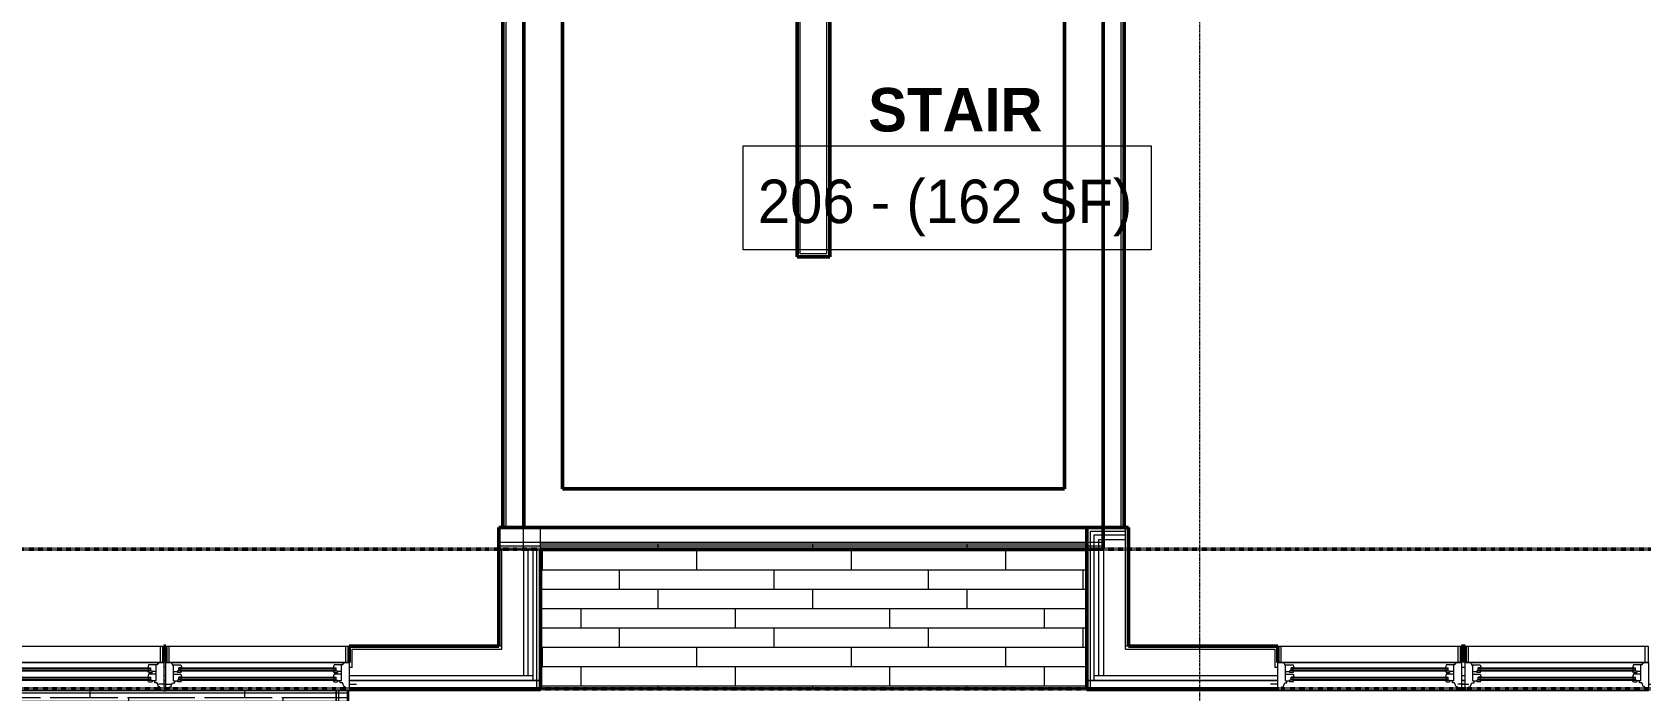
# Model space of a CAD drawing. Header units: inches. Extents: x -4235 to -464, y 9767 to 12359.
# Drawn here: x -2742.2 to -2408.9, y 9979.8 to 10116.1 of the extents above; entities that cross this region are included whole.
import ezdxf

# ---------------------------------------------------------------- set-up
doc = ezdxf.new("R2010")
doc.units = ezdxf.units.IN
doc.header["$MEASUREMENT"] = 0
doc.linetypes.add('Dash 1_16_', pattern=[0.12499999999999999, 0.06249999999999999, -0.06249999999999999])
doc.linetypes.add('Grid Line 1_2_', pattern=[0.8749999999999999, 0.4999999999999999, -0.125, 0.125, -0.125])
for name, color, linetype, lineweight in [('0-1', 7, 'Continuous', 5), ('A-AREA-IDEN', 2, 'Continuous', 9), ('A-CLNG-3', 13, 'Continuous', 9), ('A-CLNG-PATT-1', 253, 'Continuous', 13), ('A-FLOR-3', 192, 'Continuous', 9), ('A-FLOR-PATT-1', 9, 'Continuous', 9), ('A-GLAZ-1', 151, 'Continuous', 9), ('A-GLAZ-2', 151, 'Continuous', 20), ('A-WALL', 113, 'Continuous', 13), ('A-WALL-1', 7, 'Continuous', 50), ('A-WALL-2', 250, 'Continuous', 13), ('A-WALL-3', 10, 'Continuous', 9), ('A-WALL-4', 254, 'Continuous', 9), ('A-WALL-5', 113, 'Continuous', 9), ('A-WALL-6', 113, 'Continuous', 50), ('C-PROP-LINE-1', 91, 'Dash 1_16_', 50), ('I-WALL-1', 7, 'Continuous', 50), ('S-GRID-1', 1, 'Grid Line 1_2_', 9)]:
    doc.layers.add(name, color=color, linetype=linetype, lineweight=lineweight)
doc.styles.add('Century Gothic', font='ufonts.com_century-gothic.ttf', dxfattribs={"height": 8.999999999999991})
doc.styles.add('Century Gothic_B', font='GOTHICB.TTF', dxfattribs={"height": 8.999999999999991})

# ---------------------------------------------------------------- blocks, each defined once
blk = doc.blocks.new('CTR - 1st Phase - Common Walls_rvt-1-BACKGROUND - RCP - 2ND FLOOR')
at = {"layer": 'A-WALL-1'}
for p, q in [((-2644.698736679786, 10013.58939611062), (-2644.698736679745, 10261.58939611048)), ((-2640.323736679745, 10261.58939611048), (-2640.323736679786, 10013.58939611062)), ((-2520.32373667981, 10013.62689611069), (-2520.323736679772, 10261.58939611046)), ((-2515.948736679782, 10194.00458046107), (-2515.94873667981, 10013.62689611069)), ((-2640.323736679786, 10013.58939611062), (-2644.698736679786, 10013.58939611062)), ((-2515.94873667981, 10013.62689611069), (-2520.32373667981, 10013.62689611069))]:
    blk.add_line(p, q, dxfattribs=at)
at = {"layer": 'A-WALL-2'}
for p, q in [((-2644.073736679745, 10261.58939611048), (-2644.073736679786, 10013.58939611062)), ((-2640.573736679745, 10261.58939611048), (-2640.573736679786, 10013.58939611062)), ((-2520.073736679809, 10013.62689611069), (-2520.073736679772, 10261.58939611046)), ((-2516.573736679809, 10013.62689611069), (-2516.573736679772, 10261.58939611046))]:
    blk.add_line(p, q, dxfattribs=at)
at = {"layer": 'A-WALL-3'}
for p, q in [((-2640.323736679745, 10261.58939611048), (-2640.323736679786, 10014.21439611089)), ((-2520.32373667981, 10014.21439611087), (-2520.323736679772, 10261.58939611046)), ((-2640.323736679786, 10014.21439611089), (-2640.323736679786, 10013.58939611062)), ((-2520.32373667981, 10013.62689611069), (-2520.32373667981, 10014.21439611087)), ((-2640.423736679701, 10013.58939611062), (-2640.323736679786, 10013.58939611062))]:
    blk.add_line(p, q, dxfattribs=at)
at = {"layer": 'A-WALL-4'}
blk.add_line((-2520.32373667981, 10013.62689611069), (-2520.223736679698, 10013.62689611069), dxfattribs=at)
blk = doc.blocks.new('CTR - 1st Phase -Stairs _ Elevators_rvt-1-BACKGROUND - RCP - 2ND FLOOR')
at = {"layer": 'A-WALL-1'}
for p, q in [((-2640.323736679491, 10021.58939611074), (-2640.323736679538, 10253.58939611061)), ((-2632.323736679538, 10253.5893961106), (-2632.323736679491, 10021.58939611074)), ((-2528.323736679729, 10021.58939611075), (-2528.323736679764, 10253.5893961106)), ((-2520.323736679764, 10253.58939611059), (-2520.323736679729, 10021.58939611075)), ((-2640.323736679489, 10013.58939611075), (-2640.323736679491, 10021.58939611074)), ((-2632.323736679491, 10021.58939611075), (-2528.323736679729, 10021.58939611075)), ((-2520.323736679673, 10021.58939611075), (-2520.323736679673, 10013.58939611075)), ((-2520.323736679673, 10013.58939611075), (-2640.323736679489, 10013.58939611075))]:
    blk.add_line(p, q, dxfattribs=at)
at = {"layer": 'A-WALL-2'}
for p, q in [((-2583.073736679721, 10070.21439611045), (-2583.073736679718, 10190.58939611045)), ((-2577.573736679721, 10070.21439611045), (-2577.573736679719, 10190.58939611045)), ((-2577.573736679721, 10070.21439611045), (-2583.073736679721, 10070.21439611045))]:
    blk.add_line(p, q, dxfattribs=at)
at = {"layer": 'I-WALL-1'}
for p, q in [((-2583.698736679721, 10069.58939611045), (-2583.698736679719, 10191.21439611045)), ((-2576.948736679719, 10191.21439611045), (-2576.948736679721, 10069.58939611045)), ((-2583.073736679721, 10069.58939611045), (-2583.698736679721, 10069.58939611045)), ((-2577.573736679721, 10069.58939611045), (-2583.073736679721, 10069.58939611045)), ((-2576.948736679721, 10069.58939611045), (-2577.573736679721, 10069.58939611045))]:
    blk.add_line(p, q, dxfattribs=at)
blk = doc.blocks.new('Basic Wall _ EXT - FIBER CEMENT - LARGE - ___-2505169-BACKGROUND - RCP - 2ND FLOOR')
at = {"layer": 'A-WALL-5'}
for p, q in [((-2714.912017929677, 9981.93939611047), (-2714.535455429677, 9981.93939611047)), ((-2714.535455429677, 9981.93939611047), (-2714.912017929677, 9981.93939611047)), ((-2714.535455429677, 9981.908146110469), (-2714.904172877593, 9981.908146110469)), ((-2714.535455429677, 9981.90814611047), (-2714.904172877594, 9981.90814611047)), ((-2676.512017929677, 9981.93939611047), (-2637.673736679702, 9981.93939611047)), ((-2637.673736679702, 9981.93939611047), (-2676.512017929677, 9981.93939611047)), ((-2637.673736679702, 9981.908146110469), (-2676.512017929677, 9981.908146110469)), ((-2637.673736679702, 9981.90814611047), (-2676.512017929677, 9981.90814611047)), ((-2637.673736679702, 9981.93939611047), (-2636.923736679702, 9981.93939611047)), ((-2636.923736679702, 9981.93939611047), (-2637.673736679702, 9981.93939611047)), ((-2636.923736679702, 9981.908146110469), (-2637.658111679702, 9981.908146110469)), ((-2636.923736679702, 9981.90814611047), (-2637.658111679702, 9981.90814611047)), ((-2636.923736679702, 9980.189396110469), (-2636.923736679702, 9981.93939611047)), ((-2636.923736679702, 9981.908146110469), (-2636.923736679702, 9980.189396110469)), ((-2523.723736679698, 9981.93939611047), (-2523.723736679698, 9980.189396110469)), ((-2523.723736679698, 9981.93939611047), (-2522.973736679697, 9981.93939611047)), ((-2522.973736679697, 9981.93939611047), (-2523.723736679698, 9981.93939611047)), ((-2523.723736679698, 9980.189396110469), (-2523.723736679698, 9981.908146110469)), ((-2522.989361679696, 9981.908146110469), (-2523.723736679698, 9981.908146110469)), ((-2522.989361679695, 9981.90814611047), (-2523.723736679698, 9981.90814611047)), ((-2522.973736679697, 9981.93939611047), (-2484.135455429677, 9981.93939611047)), ((-2484.135455429677, 9981.93939611047), (-2522.973736679697, 9981.93939611047)), ((-2484.135455429677, 9981.908146110469), (-2522.973736679697, 9981.908146110469)), ((-2484.135455429677, 9981.90814611047), (-2522.973736679697, 9981.90814611047)), ((-2446.112017929678, 9981.93939611047), (-2445.360455429678, 9981.93939611047)), ((-2445.360455429678, 9981.93939611047), (-2446.112017929678, 9981.93939611047)), ((-2445.376112981762, 9981.908146110469), (-2446.112017929678, 9981.908146110469)), ((-2445.376112981761, 9981.90814611047), (-2446.112017929678, 9981.90814611047)), ((-2714.535455429677, 9979.896541508419), (-2714.912017929677, 9979.896541508419)), ((-2714.535455429677, 9979.896541508419), (-2714.912017929677, 9979.896541508419)), ((-2714.912017929677, 9979.865291508419), (-2714.535455429677, 9979.865291508419)), ((-2714.535455429677, 9979.865291508419), (-2714.912017929677, 9979.865291508419)), ((-2636.923736679702, 9979.896541508419), (-2676.512017929677, 9979.896541508419)), ((-2636.923736679702, 9979.896541508419), (-2676.512017929677, 9979.896541508419)), ((-2676.512017929677, 9979.865291508419), (-2636.923736679702, 9979.865291508419)), ((-2636.923736679702, 9979.865291508419), (-2676.512017929677, 9979.865291508419)), ((-2636.923736679702, 9979.896541508419), (-2636.923736679702, 9980.189396110469)), ((-2636.923736679702, 9980.189396110469), (-2636.923736679702, 9979.896541508419)), ((-2636.923736679702, 9979.86529150842), (-2636.923736679702, 9979.896541508419)), ((-2523.723736679698, 9980.189396110469), (-2523.723736679698, 9979.896541508419)), ((-2523.723736679698, 9979.896541508419), (-2523.723736679698, 9980.189396110469)), ((-2523.723736679698, 9979.896541508419), (-2523.723736679698, 9979.86529150842)), ((-2484.135455429677, 9979.896541508419), (-2523.723736679698, 9979.896541508419)), ((-2484.135455429677, 9979.896541508419), (-2523.723736679698, 9979.896541508419)), ((-2523.723736679698, 9979.865291508419), (-2484.135455429677, 9979.865291508419)), ((-2484.135455429677, 9979.865291508419), (-2523.723736679698, 9979.865291508419)), ((-2445.360455429678, 9979.896541508419), (-2446.112017929678, 9979.896541508419)), ((-2445.360455429678, 9979.896541508419), (-2446.112017929678, 9979.896541508419)), ((-2446.112017929678, 9979.865291508419), (-2445.360455429678, 9979.865291508419)), ((-2445.360455429678, 9979.865291508419), (-2446.112017929678, 9979.865291508419))]:
    blk.add_line(p, q, dxfattribs=at)
blk = doc.blocks.new('Window-Double_Hung-Andersen-400_Series-Tilt_Wash - DOUBLE HUNG - REVERSE COTTAGE - 2ND FLOOR-2888952-BACKGROUND - RCP - 2ND FLOOR')
at = {"layer": 'A-GLAZ-1'}
for p, q in [((-19.01171875000004, 3.937499999999861), (-19.01171875000003, 2.437499999999861)), ((-18.94921875000001, 3.937499999999861), (-19.01171875000004, 3.937499999999861)), ((-18.94921875000002, 4.437500000000002), (18.94921874999986, 4.437500000000002)), ((-18.94921875000002, 1.062499999999989), (-18.94921875000002, 4.437500000000002)), ((-18.32421875000004, 1.06249999999999), (-18.32421875000004, 4.437500000000002)), ((18.32421874999989, 1.06249999999999), (18.32421874999989, 4.437500000000002)), ((18.94921874999987, 4.437500000000002), (18.94921874999987, 1.06249999999999)), ((19.01171874999982, 3.937499999999921), (18.94921874999979, 3.937499999999921)), ((19.01171874999982, 2.437499999999922), (19.01171874999982, 3.937499999999921)), ((-18.94921875000001, 2.437499999999861), (-19.01171875000003, 2.437499999999861)), ((18.94921874999986, 1.06249999999999), (-18.94921875000002, 1.06249999999999)), ((19.01171874999982, 2.437499999999922), (18.9492187499998, 2.437499999999922)), ((-16.29296875000009, -0.1874999999997143), (-15.69921875, -0.1874999999997166)), ((-16.29296875000009, -0.5625000000031595), (-15.69921875, -0.5625000000031618)), ((-16.29296875000009, -2.124999999999713), (-15.69921875, -2.124999999999715)), ((-16.29296875000009, -2.500000000003161), (-15.69921875, -2.500000000003163)), ((-15.82421875, -0.5625000000031612), (-15.82421875, -0.1874999999997161)), ((-15.82421875, -2.500000000003163), (-15.82421875, -2.124999999999715)), ((-15.69921875, -0.06250000000001492), (15.69921874999982, -0.06250000000001492)), ((-15.69921875, -0.187500000000015), (15.69921874999982, -0.187500000000015)), ((-15.69921875, -0.5625000000000155), (15.69921874999982, -0.5625000000000155)), ((-15.69921875, -0.6875000000000138), (15.69921874999982, -0.6875000000000138)), ((-15.69921875, -2.000000000000013), (15.69921874999982, -2.000000000000013)), ((-15.69921875, -2.125000000000009), (15.69921874999982, -2.125000000000009)), ((-15.69921875, -2.500000000000013), (15.69921874999982, -2.500000000000013)), ((-15.69921875, -2.62500000000001), (15.69921874999982, -2.62500000000001)), ((16.29296874999978, -0.1874999999997163), (15.69921874999969, -0.1874999999997185)), ((16.29296874999978, -0.5625000000031615), (15.69921874999969, -0.5625000000031637)), ((16.29296874999978, -2.124999999999715), (15.69921874999969, -2.124999999999718)), ((16.29296874999978, -2.500000000003163), (15.69921874999969, -2.500000000003165)), ((15.8242187499997, -0.5625000000031632), (15.8242187499997, -0.187499999999718)), ((15.82421874999969, -2.500000000003165), (15.82421874999969, -2.124999999999717))]:
    blk.add_line(p, q, dxfattribs=at)
at = {"layer": 'A-GLAZ-2'}
for p, q in [((-19.01171875000003, 1.062499999999987), (19.01171874999982, 1.062499999999987)), ((-19.01171875000003, -4.812499999999429), (-19.01171875000003, 1.062499999999987)), ((-17.6679687500001, 0.7823399606379181), (-18.00185048341153, 1.062500000000282)), ((-17.6679687500001, 0.7823399606379181), (-17.6679687500001, 0.5625000000002814)), ((-17.6679687500001, 0.5625000000002814), (-15.8554687499999, 0.5625000000002843)), ((-17.41796875000011, -2.749999999999531), (-17.4179687500001, 0.562500000000282)), ((-15.8554687499999, 0.5625000000002842), (-15.69921875000009, -0.06249999999971325)), ((15.85546874999959, 0.5625000000002823), (15.69921874999978, -0.06249999999971525)), ((17.6679687499998, 0.5625000000002793), (15.85546874999959, 0.5625000000002824)), ((17.4179687499998, -2.749999999999533), (17.4179687499998, 0.56250000000028)), ((17.6679687499998, 0.782339960637916), (18.00185048341122, 1.06250000000028)), ((17.6679687499998, 0.782339960637916), (17.6679687499998, 0.5625000000002793)), ((19.01171874999982, 1.062499999999987), (19.01171874999982, -4.812499999999429)), ((-17.92453830701779, -3.999999999999721), (-17.6054687500001, -3.187499999999716)), ((-17.6054687500001, -3.187499999999716), (-17.13671875000011, -3.187499999999718)), ((-17.41796875000011, -0.8124999999995318), (-16.57421875000009, -0.8124999999995304)), ((-17.41796875000011, -1.374999999999718), (-15.8554687499999, -1.374999999999716)), ((-17.41796875000011, -2.749999999999531), (-16.57421875000009, -2.74999999999953)), ((-17.13671875000011, -3.187499999999718), (-17.13671875000011, -2.749999999999531)), ((-16.57421875000009, -0.6875000000026525), (-16.57421875000009, -1.03125000000264)), ((-15.70234375000036, -0.6875000000026511), (-16.57421875000009, -0.6875000000026525)), ((-15.8554687499999, -1.031250000002643), (-16.57421875000009, -1.03125000000264)), ((-16.57421875000009, -2.625000000002651), (-16.57421875000009, -2.968750000002639)), ((-15.70234375000036, -2.62500000000265), (-16.57421875000009, -2.625000000002651)), ((-15.8554687499999, -2.968750000002641), (-16.57421875000009, -2.968750000002639)), ((-16.29296875000009, -0.6875000000026521), (-16.29296875000009, -0.062499999999714)), ((-15.69921875000009, -0.06249999999971305), (-16.29296875000009, -0.06249999999971403)), ((-16.29296875000009, -2.625000000002651), (-16.29296875000009, -1.999999999999713)), ((-15.69921875000009, -1.999999999999712), (-16.29296875000009, -1.999999999999713)), ((-15.8554687499999, -1.031250000002643), (-15.70234375000036, -0.6875000000026509)), ((-15.8554687499999, -1.374999999999716), (-15.69921875000009, -1.999999999999712)), ((-15.8554687499999, -2.968750000002642), (-15.70234375000036, -2.62500000000265)), ((15.69921874999978, -0.06249999999971498), (16.29296874999978, -0.06249999999971603)), ((15.85546874999959, -1.374999999999718), (15.69921874999979, -1.999999999999714)), ((15.69921874999979, -1.999999999999714), (16.29296874999978, -1.999999999999715)), ((15.85546874999959, -1.031250000002645), (15.70234375000006, -0.6875000000026528)), ((15.70234375000006, -0.687500000002653), (16.57421874999978, -0.6875000000026545)), ((15.85546874999959, -2.968750000002644), (15.70234375000005, -2.625000000002652)), ((15.70234375000005, -2.625000000002652), (16.57421874999978, -2.625000000002653)), ((15.85546874999959, -1.031250000002645), (16.57421874999978, -1.031250000002642)), ((17.4179687499998, -1.37499999999972), (15.85546874999959, -1.374999999999718)), ((15.85546874999959, -2.968750000002644), (16.57421874999978, -2.968750000002641)), ((16.29296874999978, -0.687500000002654), (16.29296874999978, -0.062499999999716)), ((16.29296874999978, -2.625000000002653), (16.29296874999978, -1.999999999999715)), ((16.57421874999978, -0.6875000000026545), (16.57421874999978, -1.031250000002642)), ((17.4179687499998, -0.812499999999534), (16.57421874999978, -0.8124999999995325)), ((16.57421874999978, -2.625000000002653), (16.57421874999978, -2.968750000002641)), ((17.4179687499998, -2.749999999999533), (16.57421874999978, -2.749999999999531)), ((17.1367187499998, -3.18749999999972), (17.1367187499998, -2.749999999999532)), ((17.6054687499998, -3.187499999999718), (17.1367187499998, -3.18749999999972)), ((17.92453830701749, -3.999999999999723), (17.6054687499998, -3.187499999999718)), ((-19.01171875000014, -3.437499999999723), (-20.51171875000014, -3.437499999999723)), ((19.01171874999982, -4.812499999999429), (-19.01171875000003, -4.812499999999429)), ((-18.1992187500001, -3.999999999999719), (-17.92453830701779, -3.999999999999721)), ((-18.1992187500001, -4.812499999999145), (-18.1992187500001, -3.999999999999719)), ((18.1992187499998, -3.999999999999722), (17.92453830701749, -3.999999999999723)), ((18.1992187499998, -4.812499999999146), (18.1992187499998, -3.999999999999722)), ((19.01171874999983, -3.437499999999726), (20.51171874999983, -3.437499999999726))]:
    blk.add_line(p, q, dxfattribs=at)
blk = doc.blocks.new('Walls 146 - Walls 3-2573589-BACKGROUND - RCP - 2ND FLOOR')
at = {"layer": 'A-WALL-5'}
for p, q in [((-2790.010941404149, 9979.827191386), (-2790.010941404149, 9977.295941386)), ((-2790.010941404149, 9979.338910136003), (-2790.010941404149, 9979.827191386)), ((-2790.010941404149, 9979.827191386), (-2752.935455429676, 9979.827191386)), ((-2790.010941404152, 9979.827191386012), (-2790.010941404152, 9977.295941386012)), ((-2790.010941404149, 9914.939396110442), (-2790.010941404149, 9979.827191386004)), ((-2790.010941404149, 9979.338910136), (-2790.010941404149, 9979.827191386004)), ((-2790.010941404149, 9979.827191386004), (-2787.479691404149, 9979.827191386004)), ((-2789.737941404149, 9979.827191386004), (-2790.010941404149, 9979.827191386004)), ((-2790.010941404149, 9979.827191386004), (-2789.737941404149, 9979.827191386004)), ((-2790.010941404149, 9977.568941386002), (-2790.010941404149, 9979.338910136)), ((-2790.010941404149, 9979.338910136), (-2790.010941404149, 9977.568941386002)), ((-2790.010941404149, 9977.375901234738), (-2790.010941404149, 9979.338910136003)), ((-2790.010941404149, 9977.375901234736), (-2790.010941404149, 9979.338910136)), ((-2790.010941404149, 9977.295941386), (-2790.010941404149, 9977.568941386002)), ((-2790.010941404149, 9977.568941386002), (-2790.010941404149, 9977.295941386)), ((-2787.479691404149, 9977.568941386002), (-2790.010941404149, 9977.568941386002)), ((-2789.737941404148, 9977.568941386002), (-2790.010941404149, 9977.568941386002)), ((-2787.479691404149, 9979.338910136), (-2789.99112051913, 9979.338910136)), ((-2787.479691404149, 9979.338910136003), (-2789.99112051913, 9979.338910136003)), ((-2787.967972654149, 9979.827191386), (-2789.930981555413, 9979.827191386)), ((-2787.967972654149, 9979.827191386004), (-2789.930981555413, 9979.827191386004)), ((-2789.737941404149, 9977.295941386), (-2789.737941404149, 9979.827191386004)), ((-2789.737941404149, 9979.338910136), (-2789.737941404149, 9979.827191386004)), ((-2787.967972654149, 9979.827191386004), (-2789.737941404149, 9979.827191386004)), ((-2789.737941404149, 9979.827191386004), (-2787.967972654149, 9979.827191386004)), ((-2789.737941404149, 9977.568941386002), (-2789.737941404149, 9979.338910136)), ((-2787.967972654149, 9977.568941386002), (-2789.737941404148, 9977.568941386002)), ((-2789.737941404149, 9977.295941386), (-2789.737941404149, 9977.568941386002)), ((-2787.479691404149, 9979.827191386), (-2787.967972654149, 9979.827191386)), ((-2787.967972654149, 9977.295941386), (-2787.967972654149, 9979.827191386004)), ((-2787.967972654149, 9977.295941386), (-2787.967972654149, 9979.827191386004)), ((-2787.479691404149, 9979.827191386004), (-2787.967972654149, 9979.827191386004)), ((-2787.479691404149, 9977.568941386002), (-2787.967972654149, 9977.568941386002)), ((-2752.935455429676, 9979.827191386), (-2787.479691404149, 9979.827191386)), ((-2787.479691404149, 9979.827191386004), (-2787.479691404149, 9917.470646110442)), ((-2787.479691404149, 9979.338910136), (-2787.479691404149, 9979.827191386004)), ((-2679.21719140415, 9979.338910136), (-2787.479691404149, 9979.338910136)), ((-2679.21719140415, 9979.338910136003), (-2787.479691404149, 9979.338910136003)), ((-2787.479691404149, 9977.499862009041), (-2787.479691404149, 9979.338910136)), ((-2679.21719140415, 9977.568941386002), (-2787.479691404149, 9977.568941386002)), ((-2772.476655692118, 9977.568941386002), (-2787.479691404149, 9977.568941386002)), ((-2756.476655692118, 9977.568941386002), (-2770.482727116178, 9977.568941386002)), ((-2740.476655692118, 9977.568941386002), (-2754.482727116177, 9977.568941386002)), ((-2724.476655692118, 9977.568941386002), (-2738.482727116178, 9977.568941386002)), ((-2708.476655692118, 9977.568941386002), (-2722.482727116178, 9977.568941386002)), ((-2714.535455429677, 9979.827191386), (-2714.912017929677, 9979.827191386)), ((-2714.912017929677, 9979.827191386), (-2714.535455429677, 9979.827191386)), ((-2692.476655692119, 9977.568941386002), (-2706.482727116178, 9977.568941386002)), ((-2679.21719140415, 9977.568941386002), (-2690.482727116178, 9977.568941386002)), ((-2679.21719140415, 9979.338910135999), (-2679.21719140415, 9979.814396110469)), ((-2679.21719140415, 9979.814396110469), (-2679.217191404151, 9917.470646110442)), ((-2676.70576228917, 9979.338910136), (-2679.21719140415, 9979.338910136)), ((-2676.70576228917, 9979.338910136003), (-2679.21719140415, 9979.338910136003)), ((-2679.21719140415, 9977.568941386002), (-2679.21719140415, 9979.338910135999)), ((-2676.685941404149, 9977.568941386002), (-2679.21719140415, 9977.568941386002)), ((-2678.728910154151, 9977.568941386002), (-2679.21719140415, 9977.568941386002)), ((-2679.21719140415, 9977.498283786688), (-2679.21719140415, 9977.567363163647)), ((-2678.728910154151, 9979.814396110469), (-2678.728910154151, 9977.295941386)), ((-2678.728910154151, 9979.814396110469), (-2678.728910154151, 9977.295941386)), ((-2676.958941404152, 9977.568941386002), (-2678.728910154151, 9977.568941386002)), ((-2676.958941404151, 9979.814396110469), (-2676.958941404151, 9977.295941386)), ((-2676.958941404151, 9979.814396110469), (-2676.958941404151, 9979.338910135999)), ((-2676.958941404151, 9979.338910135999), (-2676.958941404151, 9977.568941386002)), ((-2676.685941404149, 9977.568941386002), (-2676.958941404152, 9977.568941386002)), ((-2676.958941404151, 9977.568941386002), (-2676.958941404151, 9977.295941386)), ((-2676.685941404149, 9979.814396110469), (-2676.685941404149, 9979.338910136)), ((-2676.685941404149, 9977.295941386), (-2676.685941404149, 9979.814396110469)), ((-2676.685941404154, 9977.295941386012), (-2676.685941404154, 9979.81439611048)), ((-2676.685941404151, 9914.939396110443), (-2676.685941404151, 9979.814396110469)), ((-2676.68594140415, 9979.814396110469), (-2676.68594140415, 9979.338910135999)), ((-2676.685941404149, 9979.338910136), (-2676.685941404149, 9977.375901234738)), ((-2676.685941404149, 9977.568941386002), (-2676.685941404149, 9979.338910136)), ((-2676.685941404149, 9979.338910136), (-2676.685941404149, 9977.568941386002)), ((-2676.68594140415, 9979.338910135999), (-2676.68594140415, 9977.375901234736)), ((-2676.685941404149, 9977.295941386), (-2676.685941404149, 9977.568941386002)), ((-2676.685941404149, 9977.568941386002), (-2676.685941404149, 9977.295941386)), ((-2790.010941404152, 9977.295941386012), (-2787.479691404152, 9977.295941386012)), ((-2676.685941404149, 9977.295941386), (-2790.010941404149, 9977.295941386)), ((-2790.010941404152, 9977.295941386012), (-2790.010941404152, 9914.939396110452)), ((-2790.010941404149, 9914.939396110442), (-2790.010941404149, 9977.295941386)), ((-2789.808599003461, 9977.295941386), (-2789.871864880845, 9977.295941386)), ((-2787.967972654149, 9977.295941386), (-2789.805831029849, 9977.295941386)), ((-2789.737941404149, 9915.21239611044), (-2789.737941404149, 9977.295941386)), ((-2789.737941404149, 9915.21239611044), (-2789.737941404149, 9977.295941386)), ((-2787.479691404149, 9977.295941386), (-2787.967972654149, 9977.295941386)), ((-2787.967972654149, 9916.982364860442), (-2787.967972654149, 9977.295941386)), ((-2787.967972654149, 9916.982364860442), (-2787.967972654149, 9977.295941386)), ((-2787.479691404149, 9977.433912055109), (-2787.479691404149, 9977.498283786688)), ((-2787.479691404149, 9977.37716412693), (-2787.479691404149, 9977.432441386001)), ((-2787.479691404152, 9977.295941386012), (-2679.217191404153, 9977.295941386012)), ((-2772.476168709794, 9977.295941386), (-2787.479691404149, 9977.295941386)), ((-2787.479691404149, 9917.470646110442), (-2787.479691404149, 9977.295941386)), ((-2756.476168709794, 9977.295941386), (-2770.483214098501, 9977.295941386)), ((-2740.476168709794, 9977.295941386), (-2754.483214098501, 9977.295941386)), ((-2724.476168709794, 9977.295941386), (-2738.483214098501, 9977.295941386)), ((-2708.476168709794, 9977.295941386), (-2722.483214098501, 9977.295941386)), ((-2692.476168709794, 9977.295941386), (-2706.483214098502, 9977.295941386)), ((-2679.21719140415, 9977.295941386), (-2690.483214098502, 9977.295941386)), ((-2679.21719140415, 9977.432441386001), (-2679.21719140415, 9977.49681311758)), ((-2679.21719140415, 9977.375901234736), (-2679.21719140415, 9977.431178493807)), ((-2679.217191404153, 9977.295941386012), (-2676.685941404154, 9977.295941386012)), ((-2678.728910154151, 9977.295941386), (-2679.21719140415, 9977.295941386)), ((-2679.217191404151, 9917.470646110442), (-2679.21719140415, 9977.295941386)), ((-2676.89105177845, 9977.295941386), (-2678.728910154151, 9977.295941386)), ((-2678.728910154151, 9977.295941386), (-2678.728910154151, 9916.982364860443)), ((-2678.728910154151, 9977.295941386), (-2678.728910154151, 9916.982364860443)), ((-2676.958941404151, 9977.295941386), (-2676.958941404152, 9915.212396110443)), ((-2676.958941404151, 9977.295941386), (-2676.958941404152, 9915.212396110443)), ((-2676.825017927455, 9977.295941386), (-2676.888283804838, 9977.295941386)), ((-2676.685941404155, 9914.939396110452), (-2676.685941404154, 9977.295941386012)), ((-2676.68594140415, 9977.295941386), (-2676.685941404151, 9914.939396110442)), ((-2790.010941404149, 9914.939396110452), (-2676.685941404155, 9914.939396110452)), ((-2790.010941404146, 9914.939396110443), (-2676.685941404152, 9914.939396110443)), ((-2676.685941404151, 9914.939396110442), (-2790.010941404148, 9914.939396110442)), ((-2787.967972654147, 9916.982364860443), (-2789.737941404147, 9915.212396110443)), ((-2789.737941404147, 9915.212396110443), (-2787.967972654147, 9916.982364860443)), ((-2676.958941404152, 9915.212396110443), (-2789.737941404147, 9915.212396110443)), ((-2676.958941404152, 9915.212396110443), (-2789.737941404147, 9915.212396110443)), ((-2678.728910154151, 9916.982364860443), (-2787.967972654147, 9916.982364860443)), ((-2678.728910154151, 9916.982364860443), (-2787.967972654147, 9916.982364860443)), ((-2787.479691404148, 9917.470646110442), (-2785.465471452102, 9917.470646110442)), ((-2679.217191404151, 9917.470646110442), (-2787.479691404148, 9917.470646110442)), ((-2785.460596231202, 9917.470646110442), (-2784.720346673006, 9917.470646110442)), ((-2784.715471452106, 9917.470646110442), (-2772.479691404148, 9917.470646110442)), ((-2772.479691404148, 9917.470646110442), (-2772.29150242777, 9917.470646110442)), ((-2772.29150242777, 9917.470646110442), (-2770.667880380526, 9917.470646110442)), ((-2770.667880380526, 9917.470646110442), (-2770.479691404148, 9917.470646110442)), ((-2770.479691404148, 9917.470646110442), (-2756.479691404148, 9917.470646110442)), ((-2756.479691404148, 9917.470646110442), (-2756.29150242777, 9917.470646110442)), ((-2756.29150242777, 9917.470646110442), (-2754.667880380526, 9917.470646110442)), ((-2754.667880380526, 9917.470646110442), (-2754.479691404148, 9917.470646110442)), ((-2754.479691404148, 9917.470646110442), (-2740.479691404148, 9917.470646110442)), ((-2740.479691404148, 9917.470646110442), (-2740.29150242777, 9917.470646110442)), ((-2740.29150242777, 9917.470646110442), (-2738.667880380526, 9917.470646110442)), ((-2738.667880380526, 9917.470646110442), (-2738.479691404148, 9917.470646110442)), ((-2738.479691404148, 9917.470646110442), (-2724.479691404148, 9917.470646110442)), ((-2724.479691404148, 9917.470646110442), (-2724.29150242777, 9917.470646110442)), ((-2724.29150242777, 9917.470646110442), (-2722.667880380526, 9917.470646110442)), ((-2722.667880380526, 9917.470646110442), (-2722.479691404148, 9917.470646110442)), ((-2722.479691404148, 9917.470646110442), (-2708.479691404148, 9917.470646110442)), ((-2708.479691404148, 9917.470646110442), (-2708.29150242777, 9917.470646110442)), ((-2708.29150242777, 9917.470646110442), (-2706.667880380526, 9917.470646110442)), ((-2706.667880380526, 9917.470646110442), (-2706.479691404148, 9917.470646110442)), ((-2706.479691404148, 9917.470646110442), (-2692.479691404148, 9917.470646110442)), ((-2692.479691404148, 9917.470646110442), (-2692.29150242777, 9917.470646110442)), ((-2692.29150242777, 9917.470646110442), (-2690.667880380526, 9917.470646110442)), ((-2690.667880380526, 9917.470646110442), (-2690.479691404148, 9917.470646110442)), ((-2690.479691404148, 9917.470646110442), (-2681.971695252708, 9917.470646110442)), ((-2681.966820031808, 9917.470646110442), (-2681.226570473612, 9917.470646110442)), ((-2681.221695252711, 9917.470646110442), (-2679.217191404151, 9917.470646110442)), ((-2676.958941404152, 9915.212396110443), (-2678.728910154151, 9916.982364860443)), ((-2678.728910154151, 9916.982364860443), (-2676.958941404152, 9915.212396110443))]:
    blk.add_line(p, q, dxfattribs=at)
for points, knots in [([(-2789.737941404147, 9915.212396110443), (-2789.761765148437, 9915.188041044234), (-2789.797497543896, 9915.152935138798), (-2789.842712721074, 9915.107643287312), (-2789.869478507355, 9915.080794294985), (-2789.889720354989, 9915.060729942892), (-2789.909095984811, 9915.041215481988), (-2789.927045977584, 9915.023241059713), (-2789.94334020926, 9915.007092152546), (-2789.95846213957, 9914.99186324228), (-2789.975042688287, 9914.975285437213), (-2789.990881253314, 9914.959506499115), (-2790.006233445688, 9914.944052795105), (-2790.010941404149, 9914.939501765935), (-2790.010941404149, 9914.939396110442)], [-1, -1, -1, -1, -0.8333333333333333, -0.75, -0.6666666666666666, -0.625, -0.5833333333333333, -0.5, -0.4583333333333333, -0.4166666666666666, -0.3333333333333333, -0.25, -0.1666666666666667, 0, 0, 0, 0]), ([(-2790.010941404149, 9914.939396110443), (-2790.010941404149, 9914.939501765932), (-2790.006233445687, 9914.944052795105), (-2789.990881253316, 9914.959506499115), (-2789.975042688288, 9914.975285437215), (-2789.958462139568, 9914.991863242283), (-2789.943340209261, 9915.007092152548), (-2789.927045977584, 9915.023241059711), (-2789.90909598481, 9915.041215481988), (-2789.889720354987, 9915.060729942898), (-2789.869478507357, 9915.080794294981), (-2789.84271272107, 9915.107643287298), (-2789.797497543897, 9915.152935138802), (-2789.761765148438, 9915.18804104423), (-2789.737941404146, 9915.212396110443)], [-1, -1, -1, -1, -0.8333333333333333, -0.75, -0.6666666666666666, -0.5833333333333333, -0.5416666666666666, -0.5, -0.4166666666666666, -0.375, -0.3333333333333333, -0.25, -0.1666666666666667, 0, 0, 0, 0]), ([(-2676.685941404151, 9914.939396110443), (-2676.686047059639, 9914.939396110443), (-2676.69059812501, 9914.944104068793), (-2676.706051732494, 9914.95945626146), (-2676.721830960165, 9914.97529482559), (-2676.738407860325, 9914.99187537712), (-2676.753638616606, 9915.006997301687), (-2676.769780006982, 9915.023291556754), (-2676.792305647453, 9915.04572886848), (-2676.817141688038, 9915.070543039457), (-2676.838008044495, 9915.091565086605), (-2676.859890714531, 9915.113276825026), (-2676.899449943452, 9915.152839869907), (-2676.934586337942, 9915.188572366149), (-2676.958941404151, 9915.212396110443)], [0, 0, 0, 0, 0.1666666666666667, 0.25, 0.3333333333333333, 0.4166666666666666, 0.4583333333333333, 0.5, 0.5833333333333333, 0.6666666666666666, 0.7083333333333333, 0.75, 0.8333333333333334, 1, 1, 1, 1]), ([(-2676.958941404152, 9915.212396110443), (-2676.934586337943, 9915.188572366153), (-2676.899480432507, 9915.152839970693), (-2676.854188581023, 9915.107624793514), (-2676.827339588691, 9915.080859007234), (-2676.807275236606, 9915.060617159605), (-2676.787760775694, 9915.041241529783), (-2676.769786353419, 9915.023291537005), (-2676.753637446255, 9915.00699730533), (-2676.73840853599, 9914.99187537502), (-2676.721830730919, 9914.975294826298), (-2676.706051792823, 9914.959456261277), (-2676.690598088813, 9914.944104068903), (-2676.686047059639, 9914.939396110436), (-2676.685941404151, 9914.939396110443)], [0, 0, 0, 0, 0.1666666666666667, 0.25, 0.3333333333333333, 0.375, 0.4166666666666666, 0.5, 0.5416666666666666, 0.5833333333333333, 0.6666666666666666, 0.75, 0.8333333333333334, 1, 1, 1, 1])]:
    blk.add_open_spline(points, degree=3, knots=knots, dxfattribs=at)
blk = doc.blocks.new('Family - ___-2835860-BACKGROUND - RCP - 2ND FLOOR')
at = {"layer": 'C-PROP-LINE-1'}
for p, q in [((-2636.923736679701, 10009.08939611048), (-2636.923736679701, 9980.189396110465)), ((-2523.723736679692, 10009.08939611048), (-2636.923736679701, 10009.08939611048)), ((-2523.723736679692, 9980.189396110465), (-2523.723736679692, 10009.08939611048)), ((-2636.923736679701, 9980.189396110465), (-3860.723736679692, 9980.189396110465)), ((-2067.92373667971, 9980.189396110465), (-2523.723736679692, 9980.189396110465))]:
    blk.add_line(p, q, dxfattribs=at)
blk = doc.blocks.new('Family - ___-2835903-BACKGROUND - RCP - 2ND FLOOR')
at = {"layer": 'C-PROP-LINE-1'}
blk.add_line((-2096.823736679715, 10009.08939611048), (-3831.823736679733, 10009.08939611048), dxfattribs=at)
blk = doc.blocks.new('Family - ___-2835932-BACKGROUND - RCP - 2ND FLOOR')
at = {"layer": 'C-PROP-LINE-1'}
blk.add_line((-2067.92373667971, 9980.189396110465), (-3860.723736679692, 9980.189396110465), dxfattribs=at)

msp = doc.modelspace()

# ---------------------------------------------------------------- hatches: boundary and pattern name
at = {"layer": 'A-CLNG-PATT-1'}
h = msp.add_hatch(dxfattribs=at)
h.set_pattern_fill('FP_8', color=256, style=0, pattern_type=2)
h.set_pattern_definition([(0, (18195.43, 165720.841), (0, -4), []), (270, (18195.43, 165720.841), (-7.999999999999999, -8), [4, -28]), (270, (18211.43, 165716.841), (-7.999999999999999, -8), [4, -28])])
h.paths.add_polyline_path([(-2523.723736679699, 9980.439396110538), (-2523.723736679691, 10010.18939611031), (-2636.923736679699, 10010.18939611034), (-2636.923736679707, 9980.439396110569), (-2575.299744122366, 9980.439396110552)], flags=0)
at = {"layer": 'A-FLOR-PATT-1'}
h = msp.add_hatch(dxfattribs=at)
h.set_pattern_fill('FP_17', color=256, style=0, pattern_type=2)
h.set_pattern_definition([(0, (-2682.253, 9858.389000000001), (0, -4), []), (270, (-2682.253, 9858.389000000001), (-7.999999999999999, -8), [4, -28]), (270, (-2666.253, 9854.389000000001), (-7.999999999999999, -8), [4, -28])])
h.paths.add_polyline_path([(-2785.530131295217, 9914.93939611045), (-2676.685941404151, 9914.97597117522), (-2676.722525034556, 9979.81439611048), (-2790.010941404151, 9979.827191386015), (-2789.974366339383, 9914.93939611045), (-2787.47969140415, 9914.93939611045)], flags=0)
h.paths.add_polyline_path([(-2789.737941404149, 9915.14173851114), (-2789.737864187051, 9915.14178279973), (-2787.96797265415, 9915.14289096691)], flags=0)
h.paths.add_polyline_path([(-2690.856069356907, 9917.47153467124), (-2692.479691404151, 9917.47153467124), (-2692.479691404151, 9979.270747269667), (-2690.479691404151, 9979.270747269667), (-2690.479691404151, 9917.47153467124), (-2690.722999655565, 9917.47153467124)], flags=0)
h.paths.add_polyline_path([(-2772.103313451395, 9917.47153467124), (-2772.47969140415, 9917.47153467124), (-2772.47969140415, 9979.270747269667), (-2770.479691404151, 9979.270747269667), (-2770.479691404151, 9917.47153467124), (-2771.514772150361, 9917.47153467124)], flags=0)
h.paths.add_polyline_path([(-2756.369452854077, 9917.47153467124), (-2756.47969140415, 9917.47153467124), (-2756.47969140415, 9979.270747269667), (-2754.47969140415, 9979.270747269667), (-2754.47969140415, 9917.47153467124), (-2756.291502427772, 9917.47153467124)], flags=0)
h.paths.add_polyline_path([(-2740.369452854078, 9917.47153467124), (-2740.479691404151, 9917.47153467124), (-2740.479691404151, 9979.270747269667), (-2738.479691404151, 9979.270747269667), (-2738.479691404151, 9917.47153467124), (-2740.291502427773, 9917.47153467124)], flags=0)
h.paths.add_polyline_path([(-2724.369452854078, 9917.47153467124), (-2724.479691404151, 9917.47153467124), (-2724.479691404151, 9979.270747269667), (-2722.479691404151, 9979.270747269667), (-2722.479691404151, 9917.47153467124), (-2724.291502427772, 9917.47153467124)], flags=0)
h.paths.add_polyline_path([(-2706.856069356907, 9917.47153467124), (-2708.479691404151, 9917.47153467124), (-2708.479691404151, 9979.270747269667), (-2706.47969140415, 9979.270747269667), (-2706.47969140415, 9917.47153467124), (-2706.722999655565, 9917.47153467124)], flags=0)

# ---------------------------------------------------------------- linework, layer by layer
at = {"layer": 'A-AREA-IDEN', "flags": 128}
msp.add_lwpolyline([(-2594.875922714167, 10092.58297020864), (-2510.375135312592, 10092.58297020864), (-2510.375135312592, 10071.08690721652), (-2594.875922714167, 10071.08690721652)], close=True, dxfattribs=at)
at = {"layer": 'A-CLNG-3'}
for p, q in [((-2636.923736679698, 10009.08939611076), (-2636.923736679696, 10010.18939611033)), ((-2636.923736679696, 10010.18939611033), (-2523.723736679688, 10010.1893961103))]:
    msp.add_line(p, q, dxfattribs=at)
at = {"layer": 'A-FLOR-3'}
for p, q in [((-2640.323736679705, 10261.58939611046), (-2640.323736679705, 10014.21439611089)), ((-2520.323736679727, 10014.21439611088), (-2520.323736679727, 10261.58939611059)), ((-2640.323736679705, 10014.21439611089), (-2640.423736679701, 10014.21439611089)), ((-2640.423736679701, 10014.21439611089), (-2640.423736679701, 10013.5893961106)), ((-2520.223736679697, 10014.21439611088), (-2520.323736679727, 10014.21439611088)), ((-2520.223736679697, 10013.62689611069), (-2520.223736679697, 10014.21439611088)), ((-2520.223736679697, 9982.939396110467), (-2520.223736679697, 10013.58939611061)), ((-2640.423736679701, 10009.35130087267), (-2640.423736679701, 9982.939396110467)), ((-2714.912017929677, 9979.827191386004), (-2714.535455429676, 9979.827191386004)), ((-2676.685941404149, 9979.814396110469), (-2676.685941404149, 9977.375901234736))]:
    msp.add_line(p, q, dxfattribs=at)
at = {"layer": 'A-WALL'}
for p, q in [((-2522.973736679692, 10012.83939611061), (-2515.723736679692, 10012.83939611061)), ((-2522.973736679698, 9980.43939611047), (-2522.973736679692, 10012.83939611061)), ((-2522.223736679692, 10012.08939611061), (-2515.723736679692, 10012.08939611061)), ((-2522.223736679697, 9981.93939611047), (-2522.223736679691, 10012.08939611061)), ((-2521.223736679692, 10011.08939611061), (-2515.723736679692, 10011.08939611061)), ((-2521.223736679697, 9982.93939611047), (-2521.223736679692, 10011.08939611061)), ((-2515.723736679696, 9988.43939611047), (-2515.723736679692, 10013.58939611061)), ((-2645.548736679698, 10010.58939611076), (-2520.323736679728, 10010.58939611077)), ((-2645.548736679698, 10009.83939611076), (-2520.323736679728, 10009.83939611076)), ((-2645.548736679698, 10009.08939611076), (-2637.673736679698, 10009.08939611076)), ((-2644.923736679701, 9988.439396110469), (-2644.923736679698, 10009.08939611076)), ((-2639.423736679702, 9982.939396110472), (-2639.423736679698, 10009.08939611076)), ((-2638.423736679702, 9981.93939611047), (-2638.423736679698, 10009.08939611076)), ((-2637.673736679702, 9980.43939611047), (-2637.673736679698, 10009.08939611076)), ((-2675.887017929677, 9984.626896110469), (-2675.887017929677, 9988.439396110469)), ((-2675.887017929677, 9988.439396110469), (-2644.923736679701, 9988.439396110469)), ((-2644.923736679701, 9989.06439611047), (-2645.548736679701, 9989.06439611047)), ((-2515.098736679696, 9989.06439611047), (-2515.723736679696, 9989.06439611047)), ((-2515.723736679696, 9988.439396110469), (-2484.760455429678, 9988.439396110469)), ((-2484.760455429678, 9988.439396110469), (-2484.760455429678, 9984.626896110469)), ((-2714.535455429677, 9984.626896110469), (-2714.912017929677, 9984.626896110469)), ((-2675.887017929677, 9984.626896110469), (-2676.512017929677, 9984.626896110469)), ((-2484.135455429678, 9984.626896110469), (-2484.760455429678, 9984.626896110469)), ((-2445.360455429678, 9984.626896110469), (-2446.112017929678, 9984.626896110469)), ((-2714.535455429676, 9982.939396110469), (-2714.912017929677, 9982.939396110469)), ((-2714.535455429676, 9981.93939611047), (-2714.912017929677, 9981.93939611047)), ((-2638.423736679702, 9982.939396110472), (-2676.512017929677, 9982.939396110469)), ((-2676.512017929677, 9981.93939611047), (-2637.673736679702, 9981.93939611047)), ((-2522.973736679697, 9981.93939611047), (-2484.135455429677, 9981.93939611047)), ((-2484.135455429677, 9982.939396110469), (-2522.223736679697, 9982.93939611047)), ((-2445.360455429678, 9982.939396110469), (-2446.112017929678, 9982.93939611047)), ((-2445.360455429678, 9981.93939611047), (-2446.112017929678, 9981.93939611047)), ((-2714.535455429677, 9980.43939611047), (-2714.912017929677, 9980.439396110469)), ((-2676.512017929677, 9980.43939611047), (-2636.923736679702, 9980.43939611047)), ((-2523.723736679698, 9980.43939611047), (-2484.135455429678, 9980.43939611047)), ((-2445.360455429678, 9980.43939611047), (-2446.112017929678, 9980.43939611047))]:
    msp.add_line(p, q, dxfattribs=at)
at = {"layer": 'A-WALL-5'}
for p, q in [((-2640.423736679701, 10013.5893961106), (-2645.548736679697, 10013.5893961106)), ((-2640.423736679701, 10009.39374393685), (-2640.423736679701, 10013.5893961106)), ((-2636.923736679697, 10013.5893961106), (-2523.723736679692, 10013.58939611061)), ((-2636.923736679697, 10010.18939611033), (-2636.923736679697, 10013.5893961106)), ((-2636.923736679698, 10010.5893961106), (-2523.723736679692, 10010.58939611061)), ((-2714.974517929677, 9989.06439611047), (-2714.472955429677, 9989.06439611047)), ((-2676.512017929677, 9989.06439611047), (-2676.574517929677, 9989.06439611047)), ((-2484.135455429678, 9989.06439611047), (-2484.072955429678, 9989.06439611047)), ((-2445.297955429677, 9989.06439611047), (-2446.174517929678, 9989.06439611047)), ((-2636.923736679702, 9980.439396110558), (-2523.723736679698, 9980.439396110529)), ((-2636.923736679702, 9980.189396110469), (-2523.723736679698, 9980.189396110469))]:
    msp.add_line(p, q, dxfattribs=at)
at = {"layer": 'A-WALL-6'}
for p, q in [((-2645.548736679701, 9989.06439611047), (-2645.548736679697, 10013.58939611076)), ((-2645.548736679697, 10013.58939611076), (-2520.323736679728, 10013.58939611077)), ((-2523.723736679698, 9980.189396110469), (-2523.723736679692, 10013.58939611061)), ((-2523.723736679692, 10013.58939611061), (-2515.098736679692, 10013.58939611061)), ((-2520.323736679728, 10013.58939611077), (-2520.323736679728, 10009.08939611077)), ((-2515.098736679692, 10013.58939611061), (-2515.098736679696, 9989.06439611047)), ((-2636.923736679698, 10009.08939611076), (-2636.923736679702, 9980.189396110469)), ((-2520.323736679728, 10009.08939611077), (-2636.923736679698, 10009.08939611076)), ((-2714.912017929677, 9985.689396110469), (-2714.912017929677, 9989.06439611047)), ((-2714.912017929677, 9989.06439611047), (-2714.535455429677, 9989.06439611047)), ((-2714.535455429677, 9989.06439611047), (-2714.535455429677, 9985.689396110469)), ((-2676.512017929677, 9985.689396110469), (-2676.512017929677, 9989.06439611047)), ((-2676.512017929677, 9989.06439611047), (-2645.548736679701, 9989.06439611047)), ((-2515.098736679696, 9989.064396110469), (-2484.135455429678, 9989.06439611047)), ((-2484.135455429678, 9989.06439611047), (-2484.135455429678, 9985.689396110469)), ((-2446.112017929678, 9985.689396110469), (-2446.112017929678, 9989.06439611047)), ((-2446.112017929678, 9989.06439611047), (-2445.360455429678, 9989.06439611047)), ((-2445.360455429678, 9989.06439611047), (-2445.360455429678, 9985.689396110469)), ((-2714.535455429677, 9980.189396110469), (-2714.912017929677, 9980.189396110469)), ((-2636.923736679702, 9980.189396110469), (-2676.512017929677, 9980.189396110469)), ((-2484.135455429678, 9980.189396110469), (-2523.723736679698, 9980.189396110469)), ((-2445.360455429678, 9980.189396110469), (-2446.112017929678, 9980.189396110469))]:
    msp.add_line(p, q, dxfattribs=at)
at = {"layer": 'S-GRID-1'}
msp.add_line((-2500.323736679715, 9836.179692344087), (-2500.323736679695, 12309.47804145034), dxfattribs=at)

# ---------------------------------------------------------------- block references
at = {"layer": '0-1'}
for name in ['CTR - 1st Phase - Common Walls_rvt-1-BACKGROUND - RCP - 2ND FLOOR', 'CTR - 1st Phase -Stairs _ Elevators_rvt-1-BACKGROUND - RCP - 2ND FLOOR']:
    msp.add_blockref(name, (0, 0), dxfattribs=at)
at = {"layer": 'A-GLAZ-1'}
for p in [(-2733.923736679676, 9984.62689611047), (-2695.523736679677, 9984.62689611047), (-2465.123736679678, 9984.62689611047), (-2426.348736679678, 9984.62689611047)]:
    msp.add_blockref('Window-Double_Hung-Andersen-400_Series-Tilt_Wash - DOUBLE HUNG - REVERSE COTTAGE - 2ND FLOOR-2888952-BACKGROUND - RCP - 2ND FLOOR', p, dxfattribs=at)
at = {"layer": 'A-WALL-5'}
for name in ['Basic Wall _ EXT - FIBER CEMENT - LARGE - ___-2505169-BACKGROUND - RCP - 2ND FLOOR', 'Walls 146 - Walls 3-2573589-BACKGROUND - RCP - 2ND FLOOR']:
    msp.add_blockref(name, (0, 0), dxfattribs=at)
at = {"layer": 'C-PROP-LINE-1'}
for name in ['Family - ___-2835860-BACKGROUND - RCP - 2ND FLOOR', 'Family - ___-2835932-BACKGROUND - RCP - 2ND FLOOR', 'Family - ___-2835903-BACKGROUND - RCP - 2ND FLOOR']:
    msp.add_blockref(name, (0, 0), dxfattribs=at)

# ---------------------------------------------------------------- texts
at = {"layer": 'A-AREA-IDEN', "char_height": 8.999999999999991, "attachment_point": 1}
for s, insert, width, style in [('STAIR', (-2569.009780981884, 10104.55111951316), 39.38999999999995, 'Century Gothic_B'), ('206 - (162 SF)', (-2591.875922714167, 10085.58297020864), 94.8389999999999, 'Century Gothic')]:
    msp.add_mtext(s, dxfattribs=dict(at, insert=insert, width=width, style=style))

doc.saveas('drawing.dxf')
